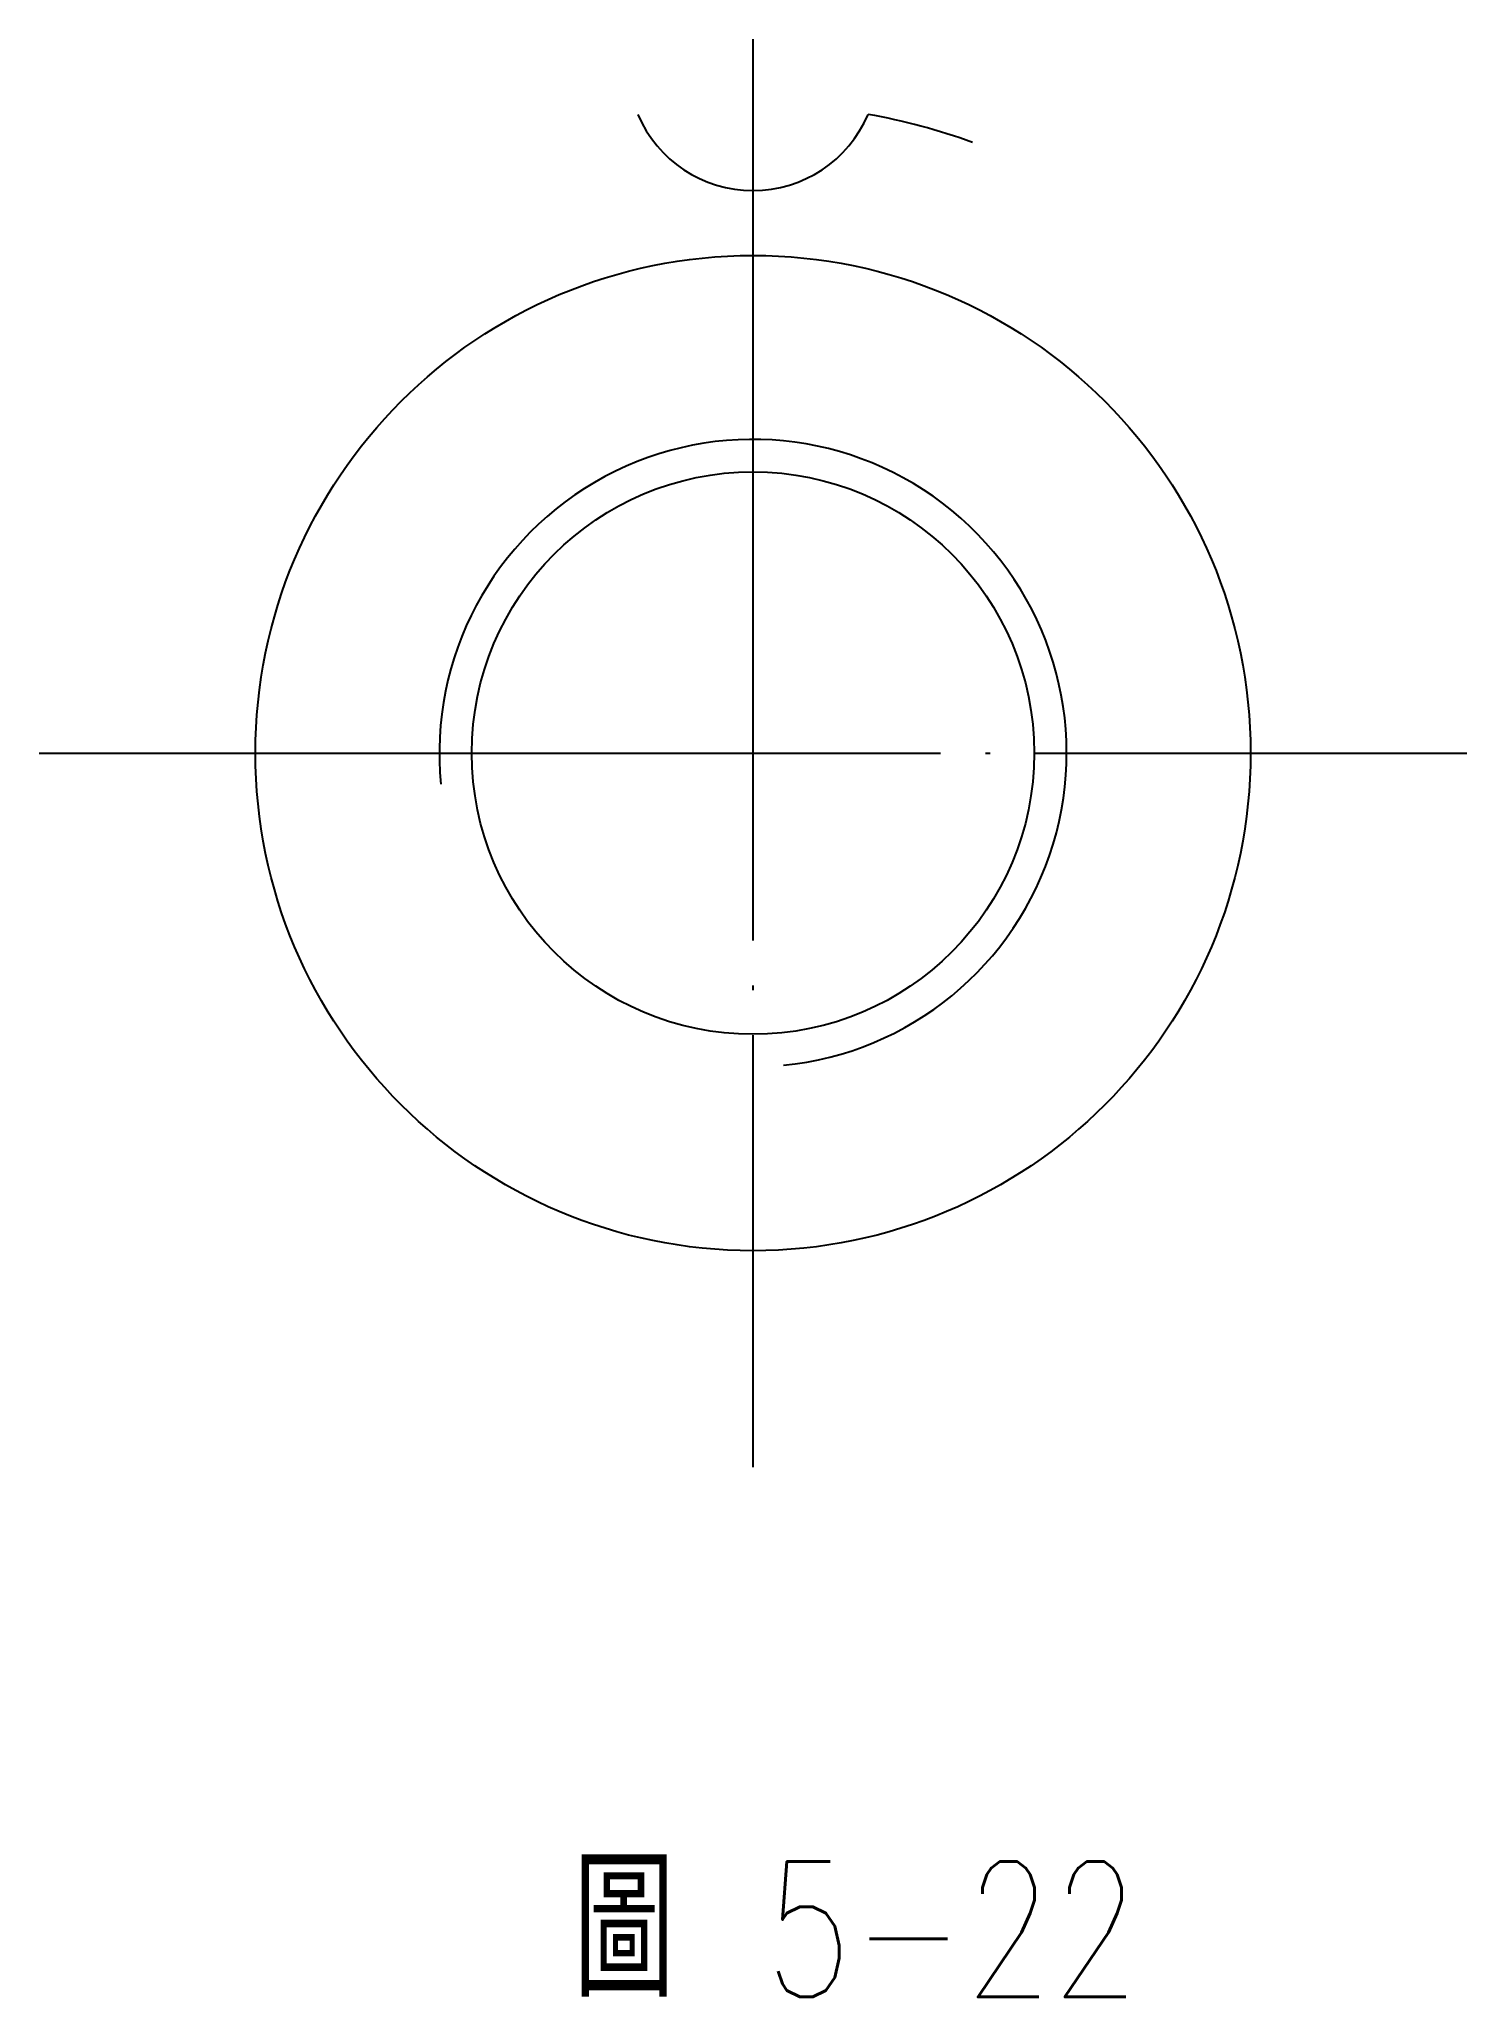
# Model space of a CAD drawing. Extents: x 199.2 to 230.9, y 328.4 to 371.8.
import ezdxf

# ---------------------------------------------------------------- set-up
doc = ezdxf.new("R2010")
doc.units = 0
doc.linetypes.add('中心線', pattern=[22, 20, -1, 0, -1])
doc.layers.add('中心線', color=1, linetype='中心線')
doc.layers.add('輪廓線', color=7, linetype='CONTINUOUS')
doc.styles.add('CNS', font='txt.shx', dxfattribs={"width": 0.75, "height": 3, "bigfont": 'chineset.shx'})

msp = doc.modelspace()

# ---------------------------------------------------------------- linework, layer by layer
at = {"layer": '中心線'}
for p, q in [((215.076, 371.818), (215.076, 340.138)), ((199.236, 355.978), (230.916, 355.978))]:
    msp.add_line(p, q, dxfattribs=at)
at = {"layer": '輪廓線', "color": 0}
for radius in [11.04, 6.24]:
    msp.add_circle((215.076, 355.978), radius, dxfattribs=at)
for centre, radius, start, end in [((215.076, 371.235), 2.777, 203.0124, 336.9876), ((215.076, 355.978), 14.4, 70.224, 79.776)]:
    msp.add_arc(centre, radius, start, end, dxfattribs=at)
at = {"layer": '輪廓線', "color": 3}
msp.add_arc((215.076, 355.978), 6.96, 275.5835, 185.6958, dxfattribs=at)

# ---------------------------------------------------------------- texts
at = {"layer": '輪廓線', "style": 'CNS', "width": 0.75}
msp.add_text('圖 5-22', height=3, dxfattribs=at).set_placement((211.09, 328.382))

doc.saveas('drawing.dxf')
